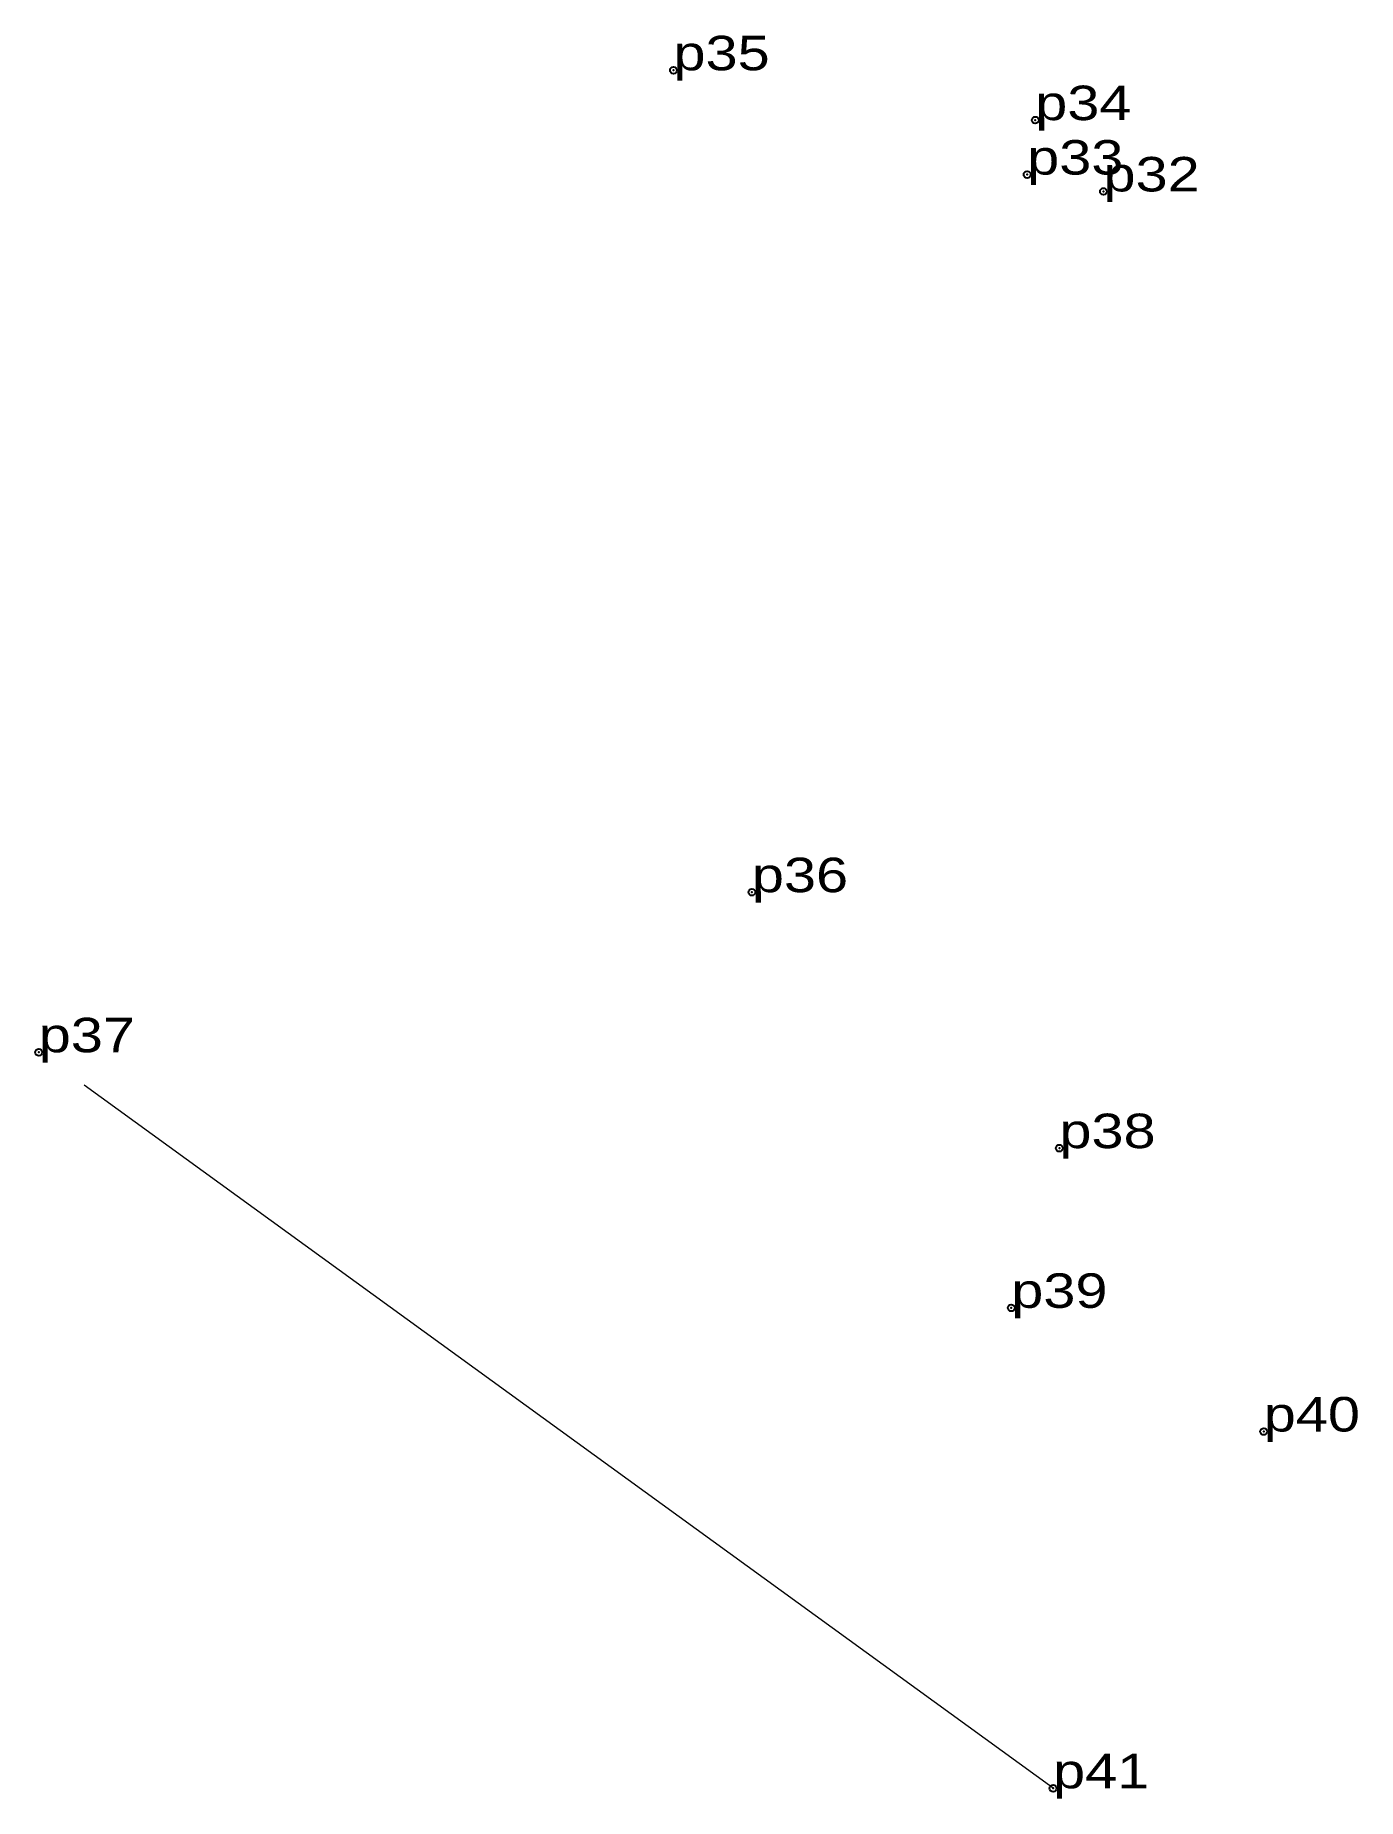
# Model space of a CAD drawing. Header units: metres. Extents: x 537170 to 540821, y 1835412 to 1838471.
# Drawn here: x 540752.4 to 540821.3, y 1835412.3 to 1835504.3 of the extents above.
import ezdxf

# ---------------------------------------------------------------- set-up
doc = ezdxf.new("R2010")
doc.units = ezdxf.units.M
doc.header["$LTSCALE"] = 0.72
doc.header["$PDMODE"] = 32
doc.header["$PDSIZE"] = 0.36
doc.layers.add('10', color=7, linetype='Continuous', lineweight=13)
doc.layers.add('12', color=7, linetype='Continuous')
doc.layers.add('7', color=7, linetype='Continuous')

msp = doc.modelspace()

# ---------------------------------------------------------------- linework, layer by layer
at = {"layer": '10'}
msp.add_line((540805.45, 1835412.85), (540754.91, 1835449.52), dxfattribs=at)
at = {"layer": '7'}
for p in [(540785.65, 1835502.46), (540804.52, 1835499.86), (540804.1, 1835497.02), (540808.08, 1835496.14), (540789.74, 1835459.59), (540752.54, 1835451.24), (540805.78, 1835446.24), (540803.27, 1835437.91), (540816.44, 1835431.46), (540805.45, 1835412.85)]:
    msp.add_point(p, dxfattribs=at)

# ---------------------------------------------------------------- texts
at = {"layer": '12', "width": 1.25}
for s, p in [('p35', (540785.65, 1835502.46)), ('p34', (540804.52, 1835499.86)), ('p33', (540804.1, 1835497.02)), ('p32', (540808.08, 1835496.14)), ('p36', (540789.74, 1835459.59)), ('p37', (540752.54, 1835451.24)), ('p38', (540805.78, 1835446.24)), ('p39', (540803.27, 1835437.91)), ('p40', (540816.44, 1835431.46)), ('p41', (540805.45, 1835412.85))]:
    msp.add_text(s, height=1.8, dxfattribs=at).set_placement(p)

doc.saveas('drawing.dxf')
